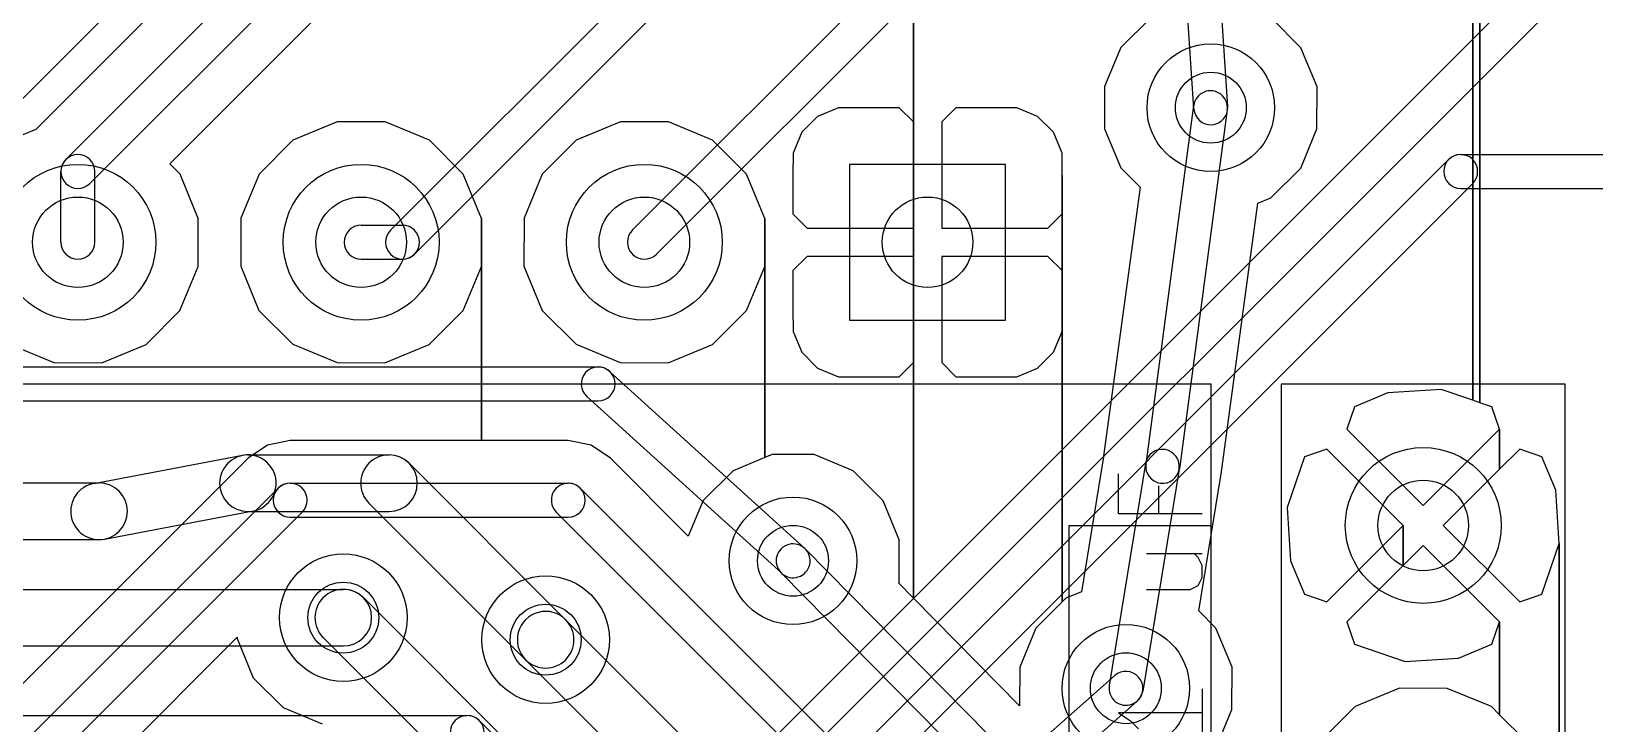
# Model space of a CAD drawing. Extents: x 10 to 410, y -287 to -10.
# Drawn here: x 209.13 to 223.15, y -130.68 to -124.47 of the extents above; entities that cross this region are included whole.
import ezdxf

# ---------------------------------------------------------------- set-up
doc = ezdxf.new("R2010")
doc.units = 0
doc.header["$MEASUREMENT"] = 0
doc.layers.add('Black', color=250, linetype='CONTINUOUS')
doc.layers.add('White', color=7, linetype='CONTINUOUS')

msp = doc.modelspace()

# ---------------------------------------------------------------- linework, layer by layer
at = {"layer": 'BLACK'}
for p, q in [((217.043, -129.558), (217.043, -119.154)), ((217.043, -119.154), (217.043, -129.558)), ((217.043, -129.558), (217.043, -119.154)), ((217.043, -119.154), (217.043, -129.558)), ((222.123, -127.804), (222.123, -119.154)), ((222.123, -119.154), (222.123, -127.804)), ((222.123, -127.804), (222.123, -119.154)), ((222.123, -119.154), (222.123, -127.804)), ((222.06, -127.782), (222.06, -121.706)), ((222.06, -121.706), (222.06, -127.782)), ((222.06, -127.782), (222.06, -121.706)), ((222.06, -121.706), (222.06, -127.782)), ((211.713, -122.813), (209.173, -125.353)), ((211.713, -122.813), (209.173, -125.353)), ((209.442, -125.622), (211.982, -123.082)), ((209.658, -125.838), (212.198, -123.298)), ((210.373, -125.661), (212.311, -123.723)), ((210.373, -125.661), (212.311, -123.723)), ((208.057, -126.072), (209.978, -124.152)), ((208.057, -126.072), (209.978, -124.152)), ((219.171, -124.351), (218.903, -124.618)), ((219.171, -124.351), (218.903, -124.618)), ((220.518, -124.62), (220.25, -124.351)), ((220.518, -124.62), (220.25, -124.351)), ((218.903, -124.618), (218.758, -124.968)), ((218.903, -124.618), (218.758, -124.968)), ((220.663, -124.97), (220.518, -124.62)), ((220.663, -124.97), (220.518, -124.62)), ((218.758, -124.968), (218.757, -125.347)), ((218.758, -124.968), (218.757, -125.347)), ((220.662, -125.349), (220.663, -124.97)), ((220.662, -125.349), (220.663, -124.97)), ((216.371, -125.158), (216.184, -125.236)), ((216.371, -125.158), (216.184, -125.236)), ((216.916, -125.158), (216.371, -125.158)), ((216.916, -125.158), (216.371, -125.158)), ((217.043, -125.285), (216.916, -125.158)), ((217.043, -125.285), (216.916, -125.158)), ((217.424, -125.158), (217.297, -125.285)), ((217.424, -125.158), (217.297, -125.285)), ((217.969, -125.158), (217.424, -125.158)), ((217.969, -125.158), (217.424, -125.158)), ((218.156, -125.236), (217.969, -125.158)), ((218.156, -125.236), (217.969, -125.158)), ((219.556, -125.138), (219.127, -128.355)), ((219.858, -125.178), (219.429, -128.396)), ((211.876, -125.285), (211.479, -125.449)), ((211.876, -125.285), (211.479, -125.449)), ((212.306, -125.286), (211.876, -125.285)), ((212.306, -125.286), (211.876, -125.285)), ((212.702, -125.45), (212.306, -125.286)), ((212.702, -125.45), (212.306, -125.286)), ((214.416, -125.285), (214.019, -125.449)), ((214.416, -125.285), (214.019, -125.449)), ((214.846, -125.286), (214.416, -125.285)), ((214.846, -125.286), (214.416, -125.285)), ((215.242, -125.45), (214.846, -125.286)), ((215.242, -125.45), (214.846, -125.286)), ((216.184, -125.236), (216.041, -125.378)), ((216.184, -125.236), (216.041, -125.378)), ((217.043, -126.238), (217.043, -125.285)), ((217.043, -126.238), (217.043, -125.285)), ((217.297, -125.285), (217.297, -126.238)), ((217.297, -125.285), (217.297, -126.238)), ((218.299, -125.378), (218.156, -125.236)), ((218.299, -125.378), (218.156, -125.236)), ((218.757, -125.347), (218.902, -125.697)), ((218.757, -125.347), (218.902, -125.697)), ((220.517, -125.699), (220.662, -125.349)), ((220.517, -125.699), (220.662, -125.349)), ((209.173, -125.353), (208.939, -125.449)), ((209.173, -125.353), (208.939, -125.449)), ((211.479, -125.449), (211.175, -125.753)), ((211.479, -125.449), (211.175, -125.753)), ((213.006, -125.754), (212.702, -125.45)), ((213.006, -125.754), (212.702, -125.45)), ((214.019, -125.449), (213.715, -125.753)), ((214.019, -125.449), (213.715, -125.753)), ((215.546, -125.754), (215.242, -125.45)), ((215.546, -125.754), (215.242, -125.45)), ((216.041, -125.378), (215.964, -125.565)), ((216.041, -125.378), (215.964, -125.565)), ((218.376, -125.565), (218.299, -125.378)), ((218.376, -125.565), (218.299, -125.378)), ((215.964, -125.565), (215.963, -125.767)), ((215.964, -125.565), (215.963, -125.767)), ((218.377, -125.767), (218.376, -125.565)), ((218.377, -125.767), (218.376, -125.565)), ((209.398, -126.365), (209.398, -125.73)), ((209.702, -126.365), (209.702, -125.73)), ((210.466, -125.754), (210.373, -125.661)), ((210.466, -125.754), (210.373, -125.661)), ((210.63, -126.151), (210.466, -125.754)), ((210.63, -126.151), (210.466, -125.754)), ((211.175, -125.753), (211.011, -126.149)), ((211.175, -125.753), (211.011, -126.149)), ((213.17, -126.151), (213.006, -125.754)), ((213.17, -126.151), (213.006, -125.754)), ((213.715, -125.753), (213.551, -126.149)), ((213.715, -125.753), (213.551, -126.149)), ((215.71, -126.151), (215.546, -125.754)), ((215.71, -126.151), (215.546, -125.754)), ((215.963, -125.767), (215.963, -126.111)), ((215.963, -125.767), (215.963, -126.111)), ((217.868, -125.666), (216.471, -125.666)), ((216.471, -125.666), (216.471, -127.063)), ((217.868, -125.666), (216.471, -125.666)), ((216.471, -125.666), (216.471, -127.063)), ((217.868, -125.666), (216.471, -125.666)), ((216.471, -125.666), (216.471, -127.063)), ((217.868, -127.063), (217.868, -125.666)), ((217.868, -127.063), (217.868, -125.666)), ((217.868, -127.063), (217.868, -125.666)), ((218.376, -126.111), (218.377, -125.767)), ((218.376, -126.111), (218.377, -125.767)), ((218.377, -126.963), (218.377, -125.767)), ((218.377, -125.767), (218.377, -126.963)), ((218.377, -126.963), (218.377, -125.767)), ((218.377, -125.767), (218.377, -126.963)), ((218.902, -125.697), (219.076, -125.871)), ((218.902, -125.697), (219.076, -125.871)), ((220.249, -125.966), (220.517, -125.699)), ((220.249, -125.966), (220.517, -125.699)), ((219.076, -125.871), (218.749, -128.284)), ((219.076, -125.871), (218.749, -128.284)), ((219.804, -128.446), (220.133, -126.014)), ((219.804, -128.446), (220.133, -126.014)), ((220.133, -126.014), (220.249, -125.966)), ((220.133, -126.014), (220.249, -125.966)), ((210.629, -126.581), (210.63, -126.151)), ((210.629, -126.581), (210.63, -126.151)), ((211.011, -126.149), (211.01, -126.579)), ((211.011, -126.149), (211.01, -126.579)), ((213.169, -126.581), (213.17, -126.151)), ((213.169, -126.581), (213.17, -126.151)), ((213.17, -128.144), (213.17, -126.151)), ((213.17, -126.151), (213.17, -128.144)), ((213.17, -128.144), (213.17, -126.151)), ((213.17, -126.151), (213.17, -128.144)), ((213.551, -126.149), (213.55, -126.579)), ((213.551, -126.149), (213.55, -126.579)), ((215.709, -126.581), (215.71, -126.151)), ((215.709, -126.581), (215.71, -126.151)), ((215.71, -128.297), (215.71, -126.151)), ((215.71, -126.151), (215.71, -128.297)), ((215.71, -128.297), (215.71, -126.151)), ((215.71, -126.151), (215.71, -128.297)), ((215.963, -126.111), (216.09, -126.238)), ((215.963, -126.111), (216.09, -126.238)), ((218.249, -126.238), (218.376, -126.111)), ((218.249, -126.238), (218.376, -126.111)), ((216.09, -126.238), (217.043, -126.238)), ((216.09, -126.238), (217.043, -126.238)), ((217.043, -126.492), (217.043, -126.238)), ((217.043, -126.238), (217.043, -126.492)), ((217.043, -126.492), (217.043, -126.238)), ((217.043, -126.238), (217.043, -126.492)), ((217.297, -126.238), (218.249, -126.238)), ((217.297, -126.238), (218.249, -126.238)), ((210.465, -126.977), (210.629, -126.581)), ((210.465, -126.977), (210.629, -126.581)), ((211.01, -126.579), (211.174, -126.976)), ((211.01, -126.579), (211.174, -126.976)), ((213.005, -126.977), (213.169, -126.581)), ((213.005, -126.977), (213.169, -126.581)), ((213.55, -126.579), (213.714, -126.976)), ((213.55, -126.579), (213.714, -126.976)), ((215.545, -126.977), (215.709, -126.581)), ((215.545, -126.977), (215.709, -126.581)), ((216.09, -126.492), (215.963, -126.619)), ((216.09, -126.492), (215.963, -126.619)), ((217.043, -126.492), (216.09, -126.492)), ((217.043, -126.492), (216.09, -126.492)), ((217.043, -127.444), (217.043, -126.492)), ((217.043, -127.444), (217.043, -126.492)), ((218.249, -126.492), (217.297, -126.492)), ((217.297, -126.492), (217.297, -127.444)), ((218.249, -126.492), (217.297, -126.492)), ((217.297, -126.492), (217.297, -127.444)), ((218.376, -126.619), (218.249, -126.492)), ((218.376, -126.619), (218.249, -126.492)), ((215.963, -126.619), (215.963, -126.963)), ((215.963, -126.619), (215.963, -126.963)), ((218.377, -126.963), (218.376, -126.619)), ((218.377, -126.963), (218.376, -126.619)), ((210.161, -127.281), (210.465, -126.977)), ((210.161, -127.281), (210.465, -126.977)), ((211.174, -126.976), (211.478, -127.28)), ((211.174, -126.976), (211.478, -127.28)), ((212.701, -127.281), (213.005, -126.977)), ((212.701, -127.281), (213.005, -126.977)), ((213.714, -126.976), (214.018, -127.28)), ((213.714, -126.976), (214.018, -127.28)), ((215.241, -127.281), (215.545, -126.977)), ((215.241, -127.281), (215.545, -126.977)), ((215.963, -126.963), (215.964, -127.165)), ((215.963, -126.963), (215.964, -127.165)), ((218.376, -127.165), (218.377, -126.963)), ((218.376, -127.165), (218.377, -126.963)), ((218.377, -129.59), (218.377, -126.963)), ((218.377, -126.963), (218.377, -129.59)), ((218.377, -129.59), (218.377, -126.963)), ((218.377, -126.963), (218.377, -129.59)), ((215.964, -127.165), (216.041, -127.352)), ((215.964, -127.165), (216.041, -127.352)), ((216.471, -127.063), (217.868, -127.063)), ((216.471, -127.063), (217.868, -127.063)), ((216.471, -127.063), (217.868, -127.063)), ((218.299, -127.352), (218.376, -127.165)), ((218.299, -127.352), (218.376, -127.165)), ((208.938, -127.28), (209.334, -127.444)), ((208.938, -127.28), (209.334, -127.444)), ((209.764, -127.445), (210.161, -127.281)), ((209.764, -127.445), (210.161, -127.281)), ((211.478, -127.28), (211.874, -127.444)), ((211.478, -127.28), (211.874, -127.444)), ((212.304, -127.445), (212.701, -127.281)), ((212.304, -127.445), (212.701, -127.281)), ((214.018, -127.28), (214.414, -127.444)), ((214.018, -127.28), (214.414, -127.444)), ((214.844, -127.445), (215.241, -127.281)), ((214.844, -127.445), (215.241, -127.281)), ((209.334, -127.444), (209.764, -127.445)), ((209.334, -127.444), (209.764, -127.445)), ((211.874, -127.444), (212.304, -127.445)), ((211.874, -127.444), (212.304, -127.445)), ((214.414, -127.444), (214.844, -127.445)), ((214.414, -127.444), (214.844, -127.445)), ((216.041, -127.352), (216.184, -127.494)), ((216.041, -127.352), (216.184, -127.494)), ((216.916, -127.572), (217.043, -127.444)), ((216.916, -127.572), (217.043, -127.444)), ((217.043, -129.558), (217.043, -127.444)), ((217.043, -127.444), (217.043, -129.558)), ((217.043, -129.558), (217.043, -127.444)), ((217.043, -127.444), (217.043, -129.558)), ((217.297, -127.444), (217.424, -127.572)), ((217.297, -127.444), (217.424, -127.572)), ((218.156, -127.494), (218.299, -127.352)), ((218.156, -127.494), (218.299, -127.352)), ((216.184, -127.494), (216.371, -127.572)), ((216.184, -127.494), (216.371, -127.572)), ((216.371, -127.572), (216.916, -127.572)), ((216.371, -127.572), (216.916, -127.572)), ((217.424, -127.572), (217.969, -127.572)), ((217.424, -127.572), (217.969, -127.572)), ((217.969, -127.572), (218.156, -127.494)), ((217.969, -127.572), (218.156, -127.494)), ((191.77, -127.635), (219.71, -127.635)), ((219.71, -127.635), (219.71, -132.715)), ((220.345, -132.664), (220.345, -127.635)), ((220.345, -127.635), (222.885, -127.635)), ((221.298, -127.716), (220.999, -127.84)), ((221.298, -127.716), (220.999, -127.84)), ((221.777, -127.686), (221.298, -127.716)), ((221.777, -127.686), (221.298, -127.716)), ((222.06, -127.782), (221.777, -127.686)), ((222.06, -127.782), (221.777, -127.686)), ((222.885, -127.635), (222.885, -132.715)), ((220.999, -127.84), (220.93, -128.04)), ((220.999, -127.84), (220.93, -128.04)), ((222.123, -127.804), (222.06, -127.782)), ((222.123, -127.804), (222.06, -127.782)), ((222.231, -127.84), (222.123, -127.804)), ((222.231, -127.84), (222.123, -127.804)), ((222.3, -128.04), (222.231, -127.84)), ((222.3, -128.04), (222.231, -127.84)), ((211.413, -128.152), (211.249, -128.185)), ((211.413, -128.152), (211.249, -128.185)), ((211.454, -128.144), (211.413, -128.152)), ((211.454, -128.144), (211.413, -128.152)), ((213.17, -128.144), (211.454, -128.144)), ((211.454, -128.144), (211.454, -128.144)), ((213.17, -128.144), (211.454, -128.144)), ((211.454, -128.144), (211.454, -128.144)), ((213.948, -128.144), (213.17, -128.144)), ((213.948, -128.144), (213.17, -128.144)), ((214.152, -128.185), (213.948, -128.144)), ((214.152, -128.185), (213.948, -128.144)), ((220.93, -128.04), (221.615, -128.725)), ((220.93, -128.04), (221.615, -128.725)), ((221.615, -128.725), (222.3, -128.04)), ((221.615, -128.725), (222.3, -128.04)), ((222.3, -128.4), (222.3, -128.04)), ((222.3, -128.04), (222.3, -128.4)), ((222.3, -128.4), (222.3, -128.04)), ((222.3, -128.04), (222.3, -128.4)), ((211.249, -128.185), (211.076, -128.301)), ((211.249, -128.185), (211.076, -128.301)), ((214.325, -128.301), (214.152, -128.185)), ((214.325, -128.301), (214.152, -128.185)), ((215.775, -128.27), (215.71, -128.297)), ((215.775, -128.27), (215.71, -128.297)), ((216.154, -128.27), (215.775, -128.27)), ((216.154, -128.27), (215.775, -128.27)), ((216.504, -128.415), (216.154, -128.27)), ((216.504, -128.415), (216.154, -128.27)), ((218.748, -128.289), (218.549, -129.5)), ((218.748, -128.289), (218.549, -129.5)), ((218.749, -128.284), (218.748, -128.289)), ((218.749, -128.284), (218.748, -128.289)), ((220.55, -128.289), (220.396, -128.743)), ((220.55, -128.289), (220.396, -128.743)), ((220.75, -128.22), (220.55, -128.289)), ((220.75, -128.22), (220.55, -128.289)), ((221.435, -128.905), (220.75, -128.22)), ((221.435, -128.905), (220.75, -128.22)), ((222.48, -128.22), (222.3, -128.4)), ((222.48, -128.22), (222.3, -128.4)), ((222.68, -128.289), (222.48, -128.22)), ((222.68, -128.289), (222.48, -128.22)), ((222.804, -128.588), (222.68, -128.289)), ((222.804, -128.588), (222.68, -128.289)), ((211.076, -128.301), (207.903, -131.474)), ((211.076, -128.301), (207.903, -131.474)), ((211.076, -128.301), (211.076, -128.301)), ((211.076, -128.301), (211.076, -128.301)), ((215.024, -129), (214.325, -128.301)), ((215.024, -129), (214.325, -128.301)), ((215.425, -128.415), (215.156, -128.682)), ((215.425, -128.415), (215.156, -128.682)), ((215.71, -128.297), (215.425, -128.415)), ((215.71, -128.297), (215.425, -128.415)), ((216.771, -128.684), (216.504, -128.415)), ((216.771, -128.684), (216.504, -128.415)), ((219.124, -128.35), (218.798, -130.341)), ((219.425, -128.4), (219.099, -130.39)), ((222.3, -128.4), (221.795, -128.905)), ((222.3, -128.4), (221.795, -128.905)), ((211.346, -128.57), (208.172, -131.744)), ((211.454, -128.525), (213.948, -128.525)), ((222.37, -136.885), (214.055, -128.57)), ((218.883, -128.8), (218.883, -128.443)), ((219.24, -128.55), (219.24, -128.8)), ((219.602, -129.672), (219.8, -128.461)), ((219.602, -129.672), (219.8, -128.461)), ((219.8, -128.457), (219.804, -128.446)), ((219.8, -128.457), (219.804, -128.446)), ((219.8, -128.461), (219.8, -128.457)), ((219.8, -128.461), (219.8, -128.457)), ((215.156, -128.682), (215.024, -129)), ((215.156, -128.682), (215.024, -129)), ((216.916, -129.034), (216.771, -128.684)), ((216.916, -129.034), (216.771, -128.684)), ((222.834, -129.067), (222.804, -128.588)), ((222.834, -129.067), (222.804, -128.588)), ((211.561, -128.786), (208.388, -131.959)), ((211.454, -128.83), (213.948, -128.83)), ((222.155, -137.101), (213.84, -128.786)), ((219.633, -128.8), (218.883, -128.8)), ((220.396, -128.743), (220.426, -129.222)), ((220.396, -128.743), (220.426, -129.222)), ((218.44, -131.445), (218.44, -128.905)), ((218.44, -128.905), (219.71, -128.905)), ((220.75, -129.59), (221.435, -128.905)), ((220.75, -129.59), (221.435, -128.905)), ((221.435, -129.264), (221.435, -128.905)), ((221.435, -128.905), (221.435, -129.264)), ((221.435, -129.264), (221.435, -128.905)), ((221.435, -128.905), (221.435, -129.264)), ((221.795, -128.905), (222.48, -129.59)), ((221.795, -128.905), (222.48, -129.59)), ((227.601, -140.805), (216.073, -129.115)), ((216.916, -129.413), (216.916, -129.034)), ((216.916, -129.413), (216.916, -129.034)), ((221.615, -129.085), (221.435, -129.264)), ((221.615, -129.085), (221.435, -129.264)), ((222.3, -129.77), (221.615, -129.085)), ((222.3, -129.77), (221.615, -129.085)), ((222.68, -129.521), (222.834, -129.067)), ((222.68, -129.521), (222.834, -129.067)), ((222.834, -135.43), (222.834, -129.067)), ((222.834, -129.067), (222.834, -135.43)), ((222.834, -135.43), (222.834, -129.067)), ((222.834, -129.067), (222.834, -135.43)), ((219.133, -129.157), (219.633, -129.157)), ((219.597, -129.193), (219.561, -129.157)), ((219.633, -129.264), (219.597, -129.193)), ((219.633, -129.371), (219.633, -129.264)), ((220.426, -129.222), (220.55, -129.521)), ((220.426, -129.222), (220.55, -129.521)), ((221.435, -129.264), (220.93, -129.77)), ((221.435, -129.264), (220.93, -129.77)), ((227.384, -141.019), (215.856, -129.329)), ((216.911, -129.424), (216.916, -129.413)), ((216.911, -129.424), (216.916, -129.413)), ((219.597, -129.443), (219.633, -129.371)), ((212.11, -129.552), (214.967, -132.409)), ((217.043, -129.558), (216.911, -129.424)), ((217.043, -129.558), (216.911, -129.424)), ((218.549, -129.5), (218.409, -129.558)), ((218.549, -129.5), (218.409, -129.558)), ((219.133, -129.479), (219.525, -129.479)), ((219.525, -129.479), (219.597, -129.443)), ((220.55, -129.521), (220.75, -129.59)), ((220.55, -129.521), (220.75, -129.59)), ((222.48, -129.59), (222.68, -129.521)), ((222.48, -129.59), (222.68, -129.521)), ((217.995, -130.523), (217.043, -129.558)), ((217.043, -129.558), (217.043, -129.558)), ((217.995, -130.523), (217.043, -129.558)), ((217.043, -129.558), (217.043, -129.558)), ((218.377, -129.59), (218.141, -129.825)), ((218.377, -129.59), (218.141, -129.825)), ((218.409, -129.558), (218.377, -129.59)), ((218.409, -129.558), (218.377, -129.59)), ((219.756, -129.827), (219.602, -129.672)), ((219.756, -129.827), (219.602, -129.672)), ((217.35, -133.176), (213.924, -129.751)), ((218.141, -129.825), (217.996, -130.175)), ((218.141, -129.825), (217.996, -130.175)), ((219.901, -130.177), (219.756, -129.827)), ((219.901, -130.177), (219.756, -129.827)), ((220.93, -129.77), (220.999, -129.97)), ((220.93, -129.77), (220.999, -129.97)), ((222.231, -129.97), (222.3, -129.77)), ((222.231, -129.97), (222.3, -129.77)), ((222.3, -130.603), (222.3, -129.77)), ((222.3, -129.77), (222.3, -130.603)), ((222.3, -130.603), (222.3, -129.77)), ((222.3, -129.77), (222.3, -130.603)), ((208.813, -132.072), (210.978, -129.908)), ((208.813, -132.072), (210.978, -129.908)), ((210.978, -129.908), (210.978, -129.92)), ((210.978, -129.908), (210.978, -129.92)), ((210.978, -129.92), (211.122, -130.271)), ((210.978, -129.92), (211.122, -130.271)), ((211.751, -129.911), (214.608, -132.769)), ((220.999, -129.97), (221.453, -130.124)), ((220.999, -129.97), (221.453, -130.124)), ((221.932, -130.094), (222.231, -129.97)), ((221.932, -130.094), (222.231, -129.97)), ((216.99, -133.535), (213.565, -130.11)), ((221.453, -130.124), (221.932, -130.094)), ((221.453, -130.124), (221.932, -130.094)), ((217.996, -130.175), (217.995, -130.523)), ((217.996, -130.175), (217.995, -130.523)), ((219.9, -130.556), (219.901, -130.177)), ((219.9, -130.556), (219.901, -130.177)), ((211.122, -130.271), (211.39, -130.539)), ((211.122, -130.271), (211.39, -130.539)), ((219.633, -130.371), (219.633, -130.8)), ((221.401, -130.365), (221.004, -130.529)), ((221.401, -130.365), (221.004, -130.529)), ((221.831, -130.366), (221.401, -130.365)), ((221.831, -130.366), (221.401, -130.365)), ((222.227, -130.53), (221.831, -130.366)), ((222.227, -130.53), (221.831, -130.366)), ((221.004, -130.529), (220.7, -130.833)), ((221.004, -130.529), (220.7, -130.833)), ((222.3, -130.603), (222.227, -130.53)), ((222.3, -130.603), (222.227, -130.53)), ((211.39, -130.539), (211.74, -130.684)), ((211.39, -130.539), (211.74, -130.684)), ((219.633, -130.586), (218.883, -130.586)), ((218.883, -130.586), (218.99, -130.657)), ((218.99, -130.657), (219.061, -130.729)), ((219.755, -130.906), (219.9, -130.556)), ((219.755, -130.906), (219.9, -130.556)), ((222.531, -130.834), (222.3, -130.603)), ((222.531, -130.834), (222.3, -130.603))]:
    msp.add_line(p, q, dxfattribs=at)
for centre, radius in [((219.71, -125.158), 0.572), ((209.55, -126.365), 0.699), ((209.55, -126.365), 0.699), ((209.55, -126.365), 0.699), ((212.09, -126.365), 0.699), ((212.09, -126.365), 0.699), ((212.09, -126.365), 0.699), ((214.63, -126.365), 0.699), ((214.63, -126.365), 0.699), ((214.63, -126.365), 0.699), ((221.615, -128.905), 0.699), ((221.615, -128.905), 0.699), ((221.615, -128.905), 0.699), ((215.963, -129.222), 0.572), ((211.93, -129.732), 0.572), ((213.745, -129.93), 0.572), ((218.948, -130.365), 0.572)]:
    msp.add_circle(centre, radius, dxfattribs=at)
for centre, radius, start, end in [((219.707, -125.158), 0.152, -7.6, 172.4), ((209.55, -125.73), 0.152, 360, 540), ((209.55, -125.73), 0.152, 135, 315), ((209.55, -126.365), 0.152, 180, 360), ((219.275, -128.375), 0.152, -9.3, 170.7), ((219.278, -128.375), 0.152, 172.4, 352.4), ((211.454, -128.678), 0.152, 90, 270), ((211.454, -128.678), 0.152, -45, 135), ((213.948, -128.678), 0.152, 405, 585), ((213.948, -128.678), 0.152, 270, 450), ((215.964, -129.222), 0.152, 404.6, 584.6), ((211.93, -129.732), 0.254, 45, 225), ((213.745, -129.93), 0.254, 405, 585), ((218.949, -130.366), 0.152, 170.7, 350.7)]:
    msp.add_arc(centre, radius, start, end, dxfattribs=at)
at = {"layer": 'WHITE'}
for p, q in [((218.332, -122.447), (214.522, -126.257)), ((218.548, -122.663), (214.738, -126.473)), ((223.508, -123.095), (215.751, -130.852)), ((223.723, -123.311), (215.967, -131.067)), ((212.353, -126.257), (214.573, -124.038)), ((219.558, -125.169), (219.495, -124.216)), ((219.862, -125.148), (219.799, -124.196)), ((212.569, -126.473), (214.788, -124.253)), ((221.843, -125.622), (215.957, -131.509)), ((221.951, -125.578), (233.045, -125.578)), ((217.868, -125.666), (216.471, -125.666)), ((216.471, -125.666), (216.471, -127.063)), ((217.868, -127.063), (217.868, -125.666)), ((222.059, -125.838), (216.173, -131.724)), ((221.951, -125.882), (233.045, -125.882)), ((212.09, -126.213), (212.461, -126.213)), ((212.09, -126.517), (212.461, -126.517)), ((216.471, -127.063), (217.868, -127.063)), ((203.364, -127.483), (214.216, -127.483)), ((214.318, -127.523), (216.067, -129.109)), ((203.364, -127.787), (214.216, -127.787)), ((214.113, -127.749), (215.862, -129.334)), ((209.693, -128.528), (211.027, -128.276)), ((211.074, -128.272), (212.34, -128.272)), ((212.52, -128.346), (213.924, -129.751)), ((200.015, -128.524), (209.74, -128.524)), ((212.16, -128.705), (213.565, -130.11)), ((209.788, -129.027), (211.121, -128.775)), ((211.074, -128.78), (212.34, -128.78)), ((200.015, -129.032), (209.74, -129.032)), ((195.897, -129.478), (211.93, -129.478)), ((195.897, -129.986), (211.93, -129.986)), ((215.798, -132.951), (218.848, -130.252)), ((216, -133.179), (219.05, -130.481)), ((185.038, -130.609), (213.042, -130.609)), ((213.347, -130.852), (213.15, -130.654))]:
    msp.add_line(p, q, dxfattribs=at)
for centre, radius in [((219.71, -125.158), 0.572), ((219.71, -125.158), 0.318), ((209.55, -126.365), 0.699), ((212.09, -126.365), 0.699), ((214.63, -126.365), 0.699), ((209.55, -126.365), 0.406), ((212.09, -126.365), 0.406), ((214.63, -126.365), 0.406), ((217.17, -126.365), 0.406), ((221.615, -128.905), 0.699), ((221.615, -128.905), 0.406), ((215.963, -129.222), 0.572), ((215.963, -129.222), 0.318), ((211.93, -129.732), 0.572), ((211.93, -129.732), 0.318), ((213.745, -129.93), 0.572), ((213.745, -129.93), 0.318), ((218.948, -130.365), 0.572), ((218.948, -130.365), 0.318)]:
    msp.add_circle(centre, radius, dxfattribs=at)
for centre, radius, start, end in [((219.71, -125.159), 0.152, 183.8, 363.8), ((221.951, -125.73), 0.152, 90, 270), ((221.951, -125.73), 0.152, -45, 135), ((212.09, -126.365), 0.152, 90, 270), ((212.461, -126.365), 0.152, 135, 315), ((212.461, -126.365), 0.152, 270, 450), ((214.63, -126.365), 0.152, 135, 315), ((214.216, -127.636), 0.152, 47.8, 227.8), ((214.216, -127.635), 0.152, 270, 450), ((211.074, -128.526), 0.254, 90, 270), ((211.074, -128.526), 0.254, 280.7, 460.7), ((212.34, -128.526), 0.254, 45, 225), ((212.34, -128.526), 0.254, 270, 450), ((209.74, -128.778), 0.254, 100.7, 280.7), ((209.74, -128.778), 0.254, 270, 450), ((215.964, -129.222), 0.152, 227.8, 407.8), ((211.93, -129.732), 0.254, 270, 450), ((213.745, -129.93), 0.254, 225, 405), ((218.949, -130.366), 0.152, 311.5, 491.5), ((213.042, -130.762), 0.152, 405, 585), ((213.042, -130.762), 0.152, 270, 450)]:
    msp.add_arc(centre, radius, start, end, dxfattribs=at)

doc.saveas('drawing.dxf')
